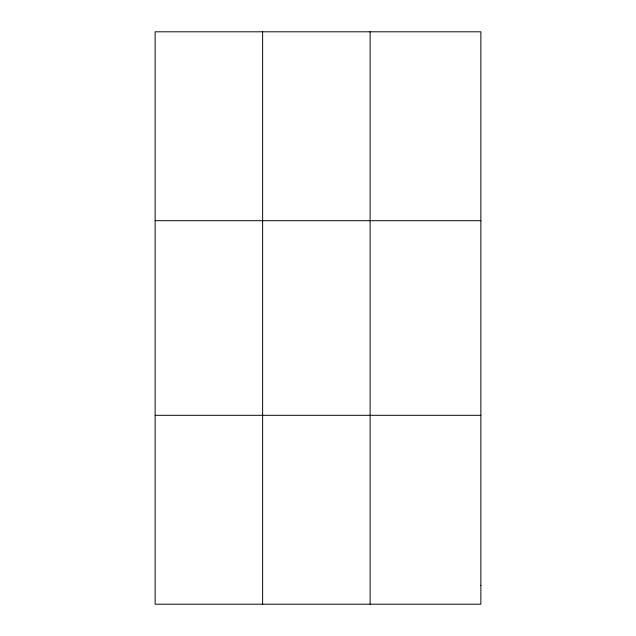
<?xml version="1.0" encoding="UTF-8"?>
<svg xmlns="http://www.w3.org/2000/svg" width="636" height="636" viewBox="0 0 636 636"><rect width="100%" height="100%" fill="white"/><g stroke="black" fill="none" stroke-linecap="round" stroke-linejoin="round"><path stroke-width="0.95" d="M262.628 31.8L262.628 604.2M370.12 31.8L370.12 604.2M155.136 220.692L480.864 220.692M155.136 415.308L480.864 415.308M480.864 585.311L480.864 604.2L155.136 604.2L155.136 31.8L480.864 31.8L480.864 585.311"/></g></svg>
